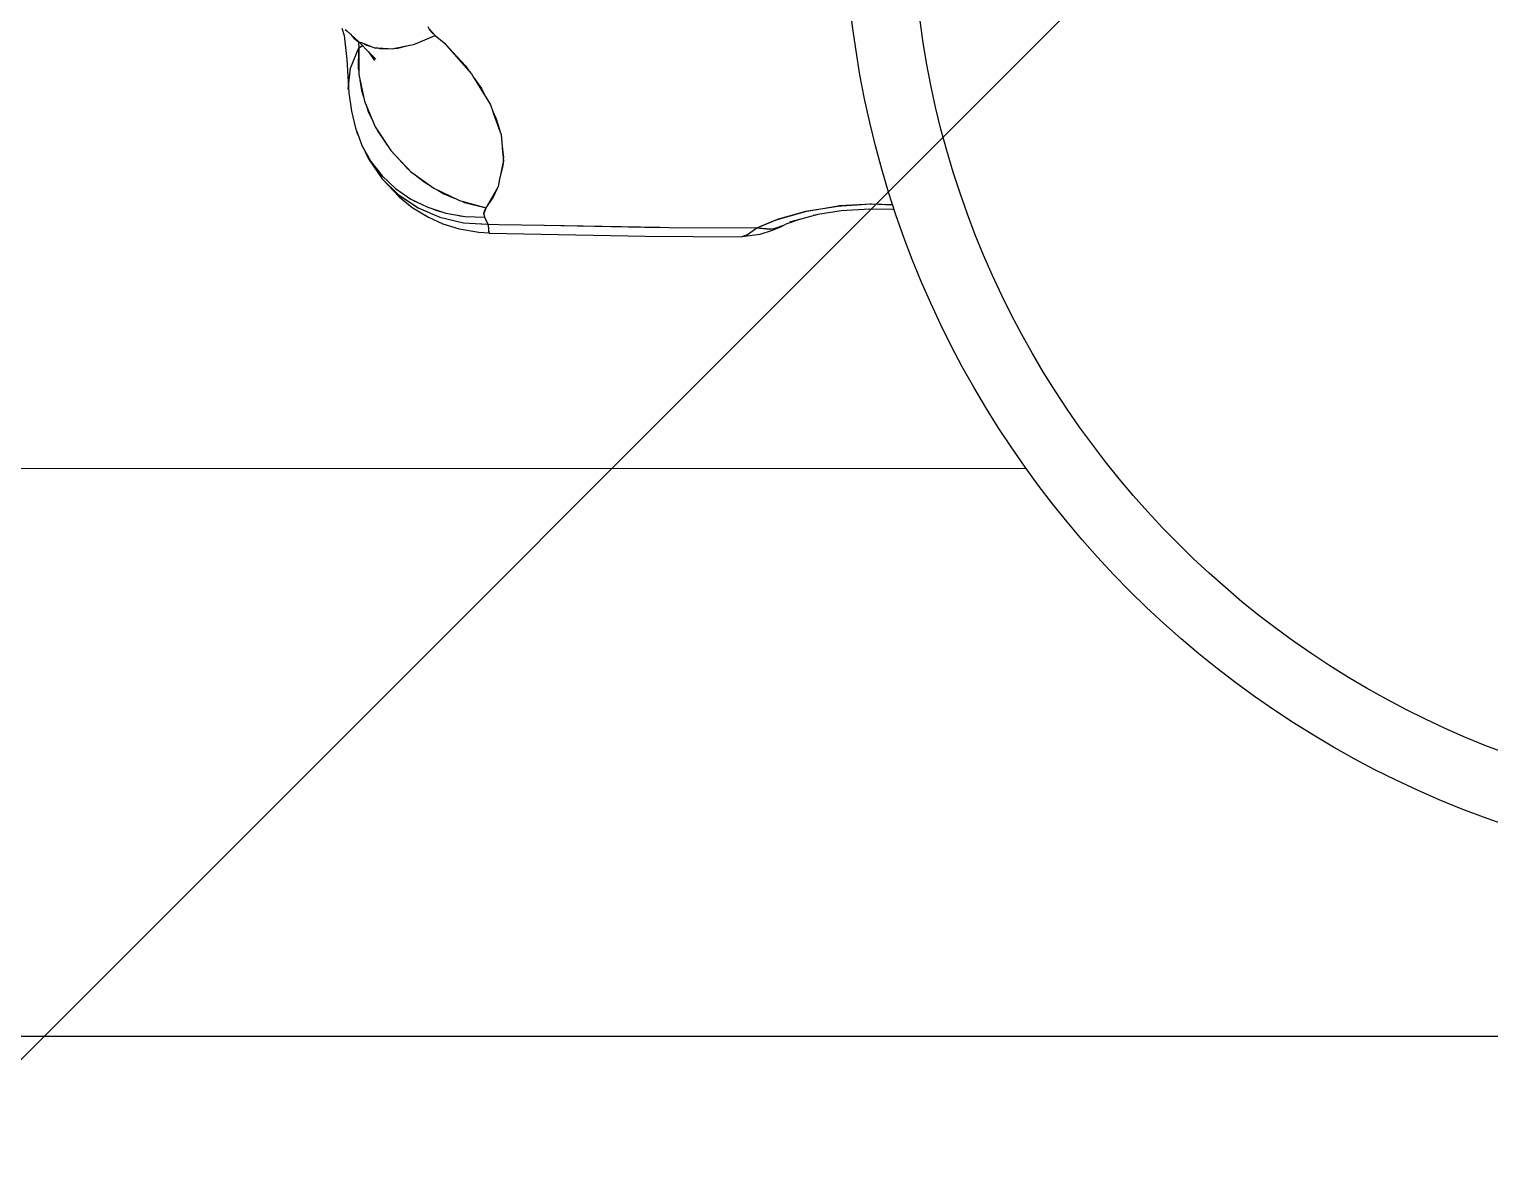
# Model space of a CAD drawing. Header units: millimetres. Extents: x 1084702 to 1166801, y 36632 to 124519.
# Drawn here: x 1102798.9 to 1103037.3, y 47152.3 to 47336.6 of the extents above; entities that cross this region are included whole.
import ezdxf

# ---------------------------------------------------------------- set-up
doc = ezdxf.new("R2010")
doc.units = ezdxf.units.MM
doc.header["$LTSCALE"] = 250
doc.layers.get('0').update_dxf_attribs({"color": 255})
doc.layers.add('%posline', color=240, linetype='Continuous')
doc.layers.add('%symbol', color=1, linetype='Continuous')
doc.styles.add('ROMANS', font='ROMANS.shx', dxfattribs={"height": 100})
doc.dimstyles.new('dott', dxfattribs={"dimscale": 100, "dimtxt": 150, "dimasz": 0.01, "dimexe": 0.5, "dimexo": 1, "dimgap": 1, "dimtad": 1, "dimdsep": 46, "dimtxsty": 'ROMANS', "dimcen": 1.5, "dimclrd": 1, "dimclre": 1, "dimclrt": 2, "dimazin": 2, "dimtfac": 1, "dimtmove": 2, "dimatfit": 3, "dimldrblk": 'DOT', "dimfxl": 1, "dimtvp": 100, "dimtolj": 1, "dimarcsym": 0})

# ---------------------------------------------------------------- blocks, each defined once
blk = doc.blocks.new('_Dot')
at = {"color": 0, "linetype": 'ByBlock', "lineweight": -2}
blk.add_line((-0.5, 0), (-1, 0), dxfattribs=at)
at = {"color": 0, "linetype": 'ByBlock', "const_width": 0.5}
blk.add_lwpolyline([(-0.25, 0, 1), (0.25, 0, 1)], format="xyb", close=True, dxfattribs=at)
blk = doc.blocks.new('GENERATOR-CENTER')
for p, q in [((-1967.8, -495.54), (-1967.45, -496.73)), ((-1967.27, -495.73), (-1967.01, -495.96)), ((-1953.78, -495.27), (-1953.49, -495.79)), ((-1953.54, -495.71), (-1952.61, -496.72)), ((-1953.49, -495.79), (-1953.1, -496.27)), ((-1967.45, -496.73), (-1967.02, -500.62)), ((-1967.01, -495.96), (-1965.03, -497.74)), ((-1966.42, -496.49), (-1965.84, -497.16)), ((-1965.84, -497.16), (-1964.96, -497.87)), ((-1965.84, -497.16), (-1965.37, -497.43)), ((-1965.11, -497.75), (-1965.06, -498.74)), ((-1965.11, -497.75), (-1965.06, -498.74)), ((-1965.03, -497.74), (-1964.48, -497.95)), ((-1964.96, -497.87), (-1963.48, -499.37)), ((-1964.48, -497.95), (-1963.82, -498.33)), ((-1964.48, -497.95), (-1963.03, -498.51)), ((-1956.98, -498.38), (-1956.14, -498.21)), ((-1956.14, -498.21), (-1955.94, -498.12)), ((-1955.94, -498.12), (-1952.61, -496.72)), ((-1955.94, -498.12), (-1955.71, -498.06)), ((-1955.71, -498.06), (-1952.61, -496.72)), ((-1953.1, -496.27), (-1952.61, -496.72)), ((-1952.61, -496.72), (-1951.13, -497.94)), ((-1952.61, -496.72), (-1951.13, -497.94)), ((-1951.13, -497.94), (-1946.67, -502.97)), ((-1951.13, -497.94), (-1947.66, -501.69)), ((-1967.02, -500.62), (-1966.69, -506.08)), ((-1966.41, -502.07), (-1965.06, -498.74)), ((-1966.41, -502.07), (-1965.06, -498.74)), ((-1965.13, -502.2), (-1965.06, -498.74)), ((-1965.06, -498.74), (-1964.46, -498.38)), ((-1965.06, -498.74), (-1964.41, -498.42)), ((-1965.06, -498.74), (-1965.05, -503.07)), ((-1963.82, -498.33), (-1963.03, -498.51)), ((-1963.69, -498.26), (-1963.63, -498.38)), ((-1963.48, -499.37), (-1962.48, -500.8)), ((-1963.48, -499.37), (-1962.25, -500.61)), ((-1963.35, -498.39), (-1963.34, -498.44)), ((-1963.03, -498.51), (-1962.49, -498.73)), ((-1962.49, -498.73), (-1961.99, -498.75)), ((-1961.99, -498.75), (-1961.41, -498.89)), ((-1961.99, -498.75), (-1960.24, -498.85)), ((-1961.61, -498.84), (-1961.54, -498.78)), ((-1961.52, -498.86), (-1961.42, -498.78)), ((-1961.41, -498.89), (-1960.24, -498.85)), ((-1960.26, -498.84), (-1960.26, -498.85)), ((-1960.24, -498.85), (-1959.48, -498.89)), ((-1959.48, -498.89), (-1959.1, -498.81)), ((-1959.1, -498.81), (-1956.98, -498.38)), ((-1959.1, -498.81), (-1958.68, -498.79)), ((-1958.87, -498.76), (-1958.79, -498.8)), ((-1958.68, -498.79), (-1956.98, -498.38)), ((-1966.78, -505.5), (-1966.41, -502.07)), ((-1966.78, -505.5), (-1966.41, -502.07)), ((-1966.48, -502.7), (-1966.48, -502.7)), ((-1966.41, -502.07), (-1966.41, -502.07)), ((-1965.13, -502.2), (-1965.05, -502.7)), ((-1947.66, -501.69), (-1947.1, -502.49)), ((-1946.67, -502.97), (-1946.21, -503.72)), ((-1965.05, -503.07), (-1964.14, -507.44)), ((-1964.87, -503.95), (-1964.61, -505.7)), ((-1946.25, -503.68), (-1945.03, -505.37)), ((-1946.16, -503.8), (-1944.42, -506.64)), ((-1945.03, -505.37), (-1944.4, -506.68)), ((-1966.78, -505.5), (-1966.78, -505.51)), ((-1966.78, -505.51), (-1966.78, -505.5)), ((-1966.78, -505.51), (-1966.78, -505.52)), ((-1966.69, -506.08), (-1966.23, -509.06)), ((-1964.61, -505.7), (-1964.29, -506.74)), ((-1964.14, -507.44), (-1962.37, -511.64)), ((-1944.4, -506.67), (-1943.57, -508.02)), ((-1966.23, -509.06), (-1965.58, -511.86)), ((-1963.86, -508.11), (-1963.53, -509.15)), ((-1963.53, -509.15), (-1962.73, -510.8)), ((-1943.57, -508.02), (-1943.18, -509.11)), ((-1943.24, -509.04), (-1942.63, -510.3)), ((-1943.1, -509.33), (-1942.02, -512.35)), ((-1965.58, -511.86), (-1965.44, -512.26)), ((-1965.44, -512.26), (-1965.07, -513.25)), ((-1965.44, -512.26), (-1965.37, -512.58)), ((-1962.37, -511.64), (-1959.82, -515.51)), ((-1962.15, -511.97), (-1961.92, -512.45)), ((-1961.92, -512.45), (-1959.82, -515.51)), ((-1942.63, -510.3), (-1942.07, -512.06)), ((-1942.07, -512.06), (-1942.01, -512.48)), ((-1941.99, -512.44), (-1941.84, -512.88)), ((-1965.37, -512.58), (-1965.07, -513.26)), ((-1965.07, -513.26), (-1964.55, -514.66)), ((-1964.55, -514.66), (-1964.12, -515.44)), ((-1941.84, -512.88), (-1941.65, -514.87)), ((-1941.68, -514.77), (-1941.41, -516.68)), ((-1964.12, -515.44), (-1963.1, -517.26)), ((-1964.12, -515.44), (-1963.88, -515.99)), ((-1963.88, -515.99), (-1963.37, -517.02)), ((-1963.88, -515.99), (-1963.54, -516.48)), ((-1963.84, -515.94), (-1963.72, -516.22)), ((-1963.84, -515.94), (-1963.72, -516.22)), ((-1963.37, -517.02), (-1961.43, -519.84)), ((-1963.37, -517.02), (-1961.24, -520.1)), ((-1963.37, -517.02), (-1963.37, -517.02)), ((-1963.37, -517.02), (-1961.25, -520.09)), ((-1963.1, -517.26), (-1961.26, -519.62)), ((-1959.82, -515.51), (-1956.59, -518.9)), ((-1959.82, -515.51), (-1957.28, -518.27)), ((-1941.63, -515.09), (-1941.44, -517.2)), ((-1941.56, -515.85), (-1941.54, -515.74)), ((-1941.45, -517.28), (-1941.41, -516.68)), ((-1941.44, -517.25), (-1941.43, -517.36)), ((-1962.18, -518.44), (-1961.75, -519.06)), ((-1961.75, -519.06), (-1961.52, -519.28)), ((-1961.26, -519.62), (-1959.06, -521.68)), ((-1957.28, -518.27), (-1956.86, -518.6)), ((-1956.59, -518.9), (-1952.81, -521.65)), ((-1955.83, -519.45), (-1954.37, -520.63)), ((-1942.07, -520.35), (-1941.5, -517.99)), ((-1941.93, -519.75), (-1941.47, -517.55)), ((-1941.5, -517.99), (-1941.46, -517.43)), ((-1941.45, -517.46), (-1941.43, -517.36)), ((-1961.24, -520.1), (-1958.55, -522.75)), ((-1961.24, -520.1), (-1961.24, -520.1)), ((-1961.24, -520.1), (-1958.55, -522.74)), ((-1961.24, -520.1), (-1958.48, -523.04)), ((-1959.06, -521.68), (-1956.56, -523.41)), ((-1954.37, -520.63), (-1953.41, -521.2)), ((-1954.25, -520.7), (-1953.95, -520.82)), ((-1952.81, -521.65), (-1948.64, -523.65)), ((-1952.14, -521.97), (-1951.18, -522.54)), ((-1944.26, -524.82), (-1942.36, -521.53)), ((-1943.14, -523.16), (-1942.39, -521.66)), ((-1942.39, -521.66), (-1942.35, -521.48)), ((-1942.34, -521.5), (-1942.26, -521.36)), ((-1942.26, -521.36), (-1942.02, -520.18)), ((-1958.55, -522.75), (-1958.54, -522.75)), ((-1958.55, -522.75), (-1955.38, -524.86)), ((-1958.54, -522.75), (-1955.37, -524.87)), ((-1958.48, -523.04), (-1956.36, -524.77)), ((-1956.56, -523.41), (-1953.79, -524.76)), ((-1956.16, -523.6), (-1955.89, -523.78)), ((-1955.89, -523.78), (-1955.18, -524.08)), ((-1951.18, -522.54), (-1949.48, -523.25)), ((-1950.99, -522.62), (-1950.52, -522.75)), ((-1948.64, -523.65), (-1944.26, -524.82)), ((-1948.26, -523.75), (-1947.78, -523.95)), ((-1947.78, -523.95), (-1944.26, -524.82)), ((-1944.26, -524.82), (-1943.14, -523.16)), ((-1944.03, -524.43), (-1944.01, -524.46)), ((-1943.16, -523.2), (-1943.14, -522.89)), ((-1943.1, -522.81), (-1942.96, -522.81)), ((-1943.1, -522.81), (-1942.96, -522.81)), ((-1887.13, -524.58), (-1884.54, -524.4)), ((-1881.31, -524.27), (-1886.63, -524.54)), ((-1884.31, -524.39), (-1881.64, -524.21)), ((-1881.64, -524.21), (-1881.41, -524.22)), ((-1881.4, -524.22), (-1877.88, -524.35)), ((-1877.88, -524.36), (-1881.31, -524.27)), ((-1956.36, -524.77), (-1953.68, -526.35)), ((-1955.37, -524.87), (-1951.82, -526.39)), ((-1955.37, -524.87), (-1955.37, -524.87)), ((-1955.37, -524.87), (-1951.83, -526.39)), ((-1953.79, -524.76), (-1950.83, -525.72)), ((-1953.68, -526.35), (-1951.33, -527.45)), ((-1952.9, -525.05), (-1952.33, -525.29)), ((-1952.33, -525.29), (-1951.72, -525.43)), ((-1951.82, -526.39), (-1951.81, -526.39)), ((-1951.82, -526.39), (-1947.99, -527.28)), ((-1951.81, -526.39), (-1947.99, -527.28)), ((-1950.83, -525.72), (-1947.71, -526.25)), ((-1949.27, -525.98), (-1948.5, -526.16)), ((-1948.5, -526.16), (-1948.16, -526.18)), ((-1947.71, -526.25), (-1944.52, -526.36)), ((-1945.13, -524.61), (-1945.04, -524.61)), ((-1944.64, -525.88), (-1944.26, -524.82)), ((-1944.64, -525.85), (-1944.55, -525.33)), ((-1944.64, -525.85), (-1944.52, -526.36)), ((-1944.64, -525.88), (-1944.52, -526.36)), ((-1944.55, -525.33), (-1944.26, -524.82)), ((-1944.52, -526.36), (-1944.02, -527.5)), ((-1944.52, -526.36), (-1944.02, -527.5)), ((-1944.17, -524.67), (-1944.16, -524.67)), ((-1900.07, -528.11), (-1897.1, -526.85)), ((-1900.06, -528.11), (-1896.91, -526.8)), ((-1897.1, -526.85), (-1892.17, -525.43)), ((-1896.88, -526.78), (-1896.69, -526.71)), ((-1896.69, -526.71), (-1892.25, -525.45)), ((-1893.29, -526.8), (-1895.33, -527.53)), ((-1894.7, -527.11), (-1893.08, -526.68)), ((-1890.12, -525.95), (-1893.29, -526.8)), ((-1892.25, -525.45), (-1890.97, -525.23)), ((-1892.17, -525.43), (-1892.11, -525.41)), ((-1892.11, -525.41), (-1886.89, -524.56)), ((-1890.87, -526.04), (-1890.24, -525.93)), ((-1890.56, -525.16), (-1887.13, -524.58)), ((-1886.3, -525.34), (-1890.12, -525.95)), ((-1886.63, -524.54), (-1886.88, -524.56)), ((-1881.64, -525.05), (-1886.3, -525.34)), ((-1877.93, -525.14), (-1881.64, -525.05)), ((-1877.61, -525.18), (-1877.93, -525.14)), ((-1951.33, -527.45), (-1948.66, -528.29)), ((-1948.66, -528.29), (-1945.49, -528.8)), ((-1947.99, -527.28), (-1944.08, -527.5)), ((-1947.99, -527.28), (-1947.99, -527.28)), ((-1947.99, -527.28), (-1944.02, -527.5)), ((-1945.49, -528.8), (-1943.76, -528.94)), ((-1944.04, -527.5), (-1944.02, -527.5)), ((-1944.02, -527.5), (-1943.95, -527.52)), ((-1944.02, -527.5), (-1943.95, -527.52)), ((-1943.95, -527.52), (-1943.89, -528.43)), ((-1943.95, -527.52), (-1942.18, -527.57)), ((-1943.95, -527.52), (-1943.87, -528.52)), ((-1943.89, -528.43), (-1943.87, -528.52)), ((-1943.87, -528.52), (-1943.86, -528.63)), ((-1943.86, -528.63), (-1943.75, -528.98)), ((-1943.85, -528.69), (-1943.81, -528.9)), ((-1943.81, -528.9), (-1943.77, -528.92)), ((-1943.75, -528.98), (-1918.31, -529.46)), ((-1942.18, -527.57), (-1934.8, -527.7)), ((-1934.83, -527.69), (-1918.39, -528.01)), ((-1934.66, -527.7), (-1915.97, -528.02)), ((-1918.39, -528.01), (-1915.92, -528.02)), ((-1915.95, -528.02), (-1914.47, -528.05)), ((-1914.47, -528.05), (-1900.07, -528.11)), ((-1902.54, -529.52), (-1899.52, -529.14)), ((-1901.91, -529.32), (-1901.6, -529.22)), ((-1901.65, -529.25), (-1901.62, -529.23)), ((-1901.6, -529.22), (-1900.07, -528.11)), ((-1900.15, -528.17), (-1900.07, -528.11)), ((-1900.07, -528.11), (-1898.06, -528.33)), ((-1900.06, -528.11), (-1900.06, -528.11)), ((-1900.05, -528.11), (-1897.79, -528.28)), ((-1899.52, -529.14), (-1897.52, -528.47)), ((-1898.06, -528.33), (-1897.79, -528.28)), ((-1897.79, -528.28), (-1897.57, -528.29)), ((-1897.57, -528.29), (-1897.12, -528.14)), ((-1897.52, -528.47), (-1896.18, -527.94)), ((-1897.12, -528.14), (-1895.69, -527.65)), ((-1897.12, -528.14), (-1896.18, -527.94)), ((-1896.18, -527.94), (-1895.69, -527.65)), ((-1895.69, -527.65), (-1895.33, -527.53)), ((-1918.31, -529.46), (-1902.66, -529.56)), ((-1902.66, -529.56), (-1901.91, -529.32)), ((-1901.92, -529.32), (-1901.65, -529.25)), ((-2303.61, -567.32), (-1856.16, -567.35)), ((-3075.61, -660), (274.39, -660))]:
    blk.add_line(p, q)
for radius in [158.85, 147.81]:
    blk.add_circle((-1726.88, -475.05), radius)
blk = doc.blocks.new('BL_1-deck_B4_2')
blk.add_blockref('GENERATOR-CENTER', (87054.78, 16083.83))

msp = doc.modelspace()

# ---------------------------------------------------------------- hatches: boundary and pattern name
at = {"layer": '%symbol', "true_color": 0x939598}
h = msp.add_hatch(dxfattribs=at)
h.set_pattern_fill('ANSI31', color=252, scale=100)
h.paths.add_polyline_path([(1097892.6, 52632.31), (1097892.6, 43032.31), (1109392.6, 43032.31), (1109392.6, 52632.31)])

# ---------------------------------------------------------------- block references
msp.add_blockref('BL_1-deck_B4_2', (1017763.01, 31748.48))

# ---------------------------------------------------------------- leaders
at = {"layer": '%posline', "linetype": 'ByBlock'}
for points in [[(1105977.01, 46518.41), (1099711.3, 53457.36)], [(1106280.81, 47363.31), (1101490.53, 42238.05)]]:
    msp.add_leader(points, dimstyle='dott', override={"dimasz": 2, "dimgap": 1, "dimtad": 0, "dimclrd": 256}, dxfattribs=at)

doc.saveas('drawing.dxf')
